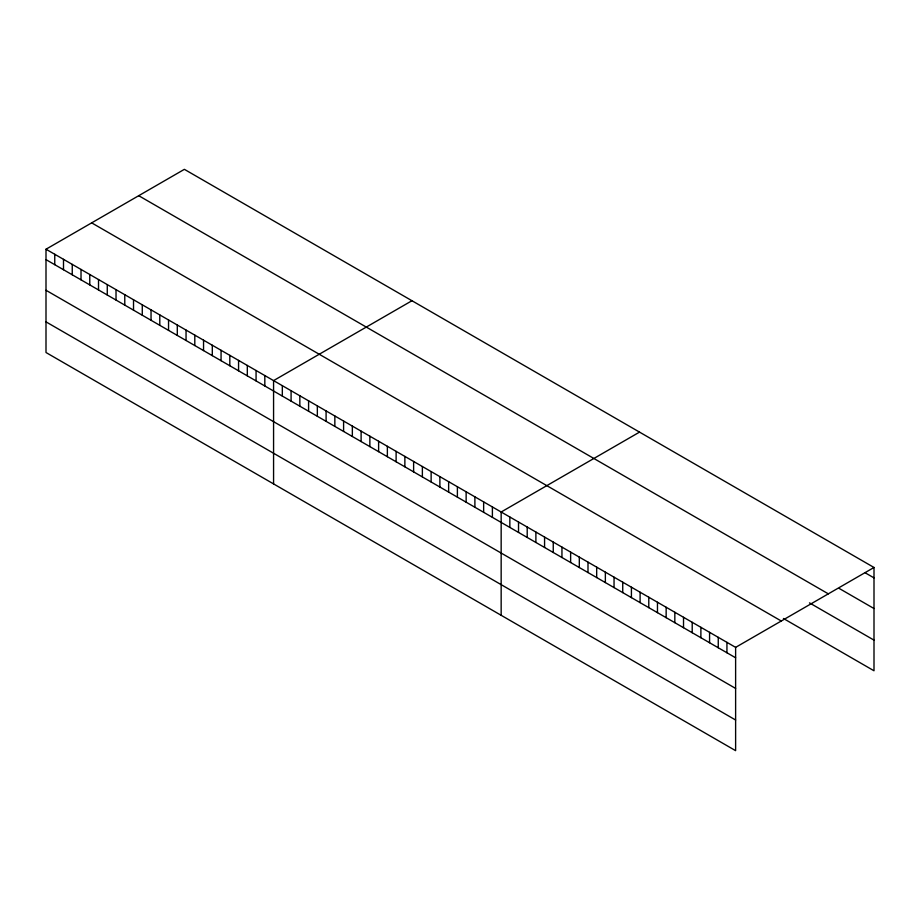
<?xml version="1.0" encoding="UTF-8"?>
<svg xmlns="http://www.w3.org/2000/svg" width="920" height="920" viewBox="0 0 920 920"><rect width="100%" height="100%" fill="white"/><g stroke="black" fill="none" stroke-linecap="round" stroke-linejoin="round"><path stroke-width="1.38" d="M46 249.228L735.62 647.369L735.62 750.662L46 352.521L46 249.228L184.38 169.337L874 567.479L874 670.772L783.437 618.493M411.953 300.725L273.573 380.615L273.573 483.909M639.526 432.112L501.159 512.003L501.159 615.296M735.62 647.369L874 567.479M865.317 572.872L874 577.886M839.258 588.478L874 608.534M138.713 195.695L828.333 593.848M809.485 602.876L874 640.124M91.666 222.858L781.287 621.011M46 259.624L735.62 657.777M46 290.271L735.62 688.424M46 321.862L735.62 720.015M726.938 642.356L726.938 652.763M718.255 637.341L718.255 647.749M709.573 632.327L709.573 642.735M700.89 627.313L700.89 637.721M692.208 622.311L692.208 632.707M683.525 617.297L683.525 627.693M674.831 612.283L674.831 622.679M666.149 607.269L666.149 617.665M657.466 602.255L657.466 612.651M648.784 597.241L648.784 607.637M640.101 592.227L640.101 602.623M631.419 587.213L631.419 597.609M622.736 582.199L622.736 592.595M614.043 577.185L614.043 587.581M605.36 572.171L605.36 582.567M596.678 567.157L596.678 577.553M587.995 562.143L587.995 572.539M579.312 557.129L579.312 567.525M570.63 552.115L570.63 562.511M561.947 547.101L561.947 557.497M553.253 542.087L553.253 552.483M544.571 537.073L544.571 547.469M535.889 532.059L535.889 542.455M527.206 527.045L527.206 537.441M518.523 522.031L518.523 532.427M509.841 517.017L509.841 527.413M492.395 506.954L492.395 517.351M483.644 501.894L483.644 512.29M474.892 496.846L474.892 507.242M466.141 491.786L466.141 502.182M457.389 486.737L457.389 497.133M448.638 481.678L448.638 492.073M439.886 476.629L439.886 487.025M431.135 471.58L431.135 481.976M422.372 466.52L422.372 476.916M413.62 461.472L413.62 471.868M404.869 456.412L404.869 466.808M396.117 451.363L396.117 461.759M387.366 446.303L387.366 456.699M378.614 441.255L378.614 451.651M369.863 436.195L369.863 446.602M361.111 431.147L361.111 441.542M352.348 426.098L352.348 436.494M343.597 421.038L343.597 431.434M334.846 415.989L334.846 426.385M326.094 410.929L326.094 421.325M317.342 405.881L317.342 416.277M308.591 400.821L308.591 411.228M299.839 395.772L299.839 406.168M291.088 390.724L291.088 401.12M282.325 385.664L282.325 396.06M264.822 375.555L264.822 385.952M256.07 370.507L256.07 380.903M247.319 365.447L247.319 375.854M238.567 360.398L238.567 370.794M229.816 355.35L229.816 365.746M221.064 350.29L221.064 360.686M212.302 345.241L212.302 355.637M203.55 340.181L203.55 350.577M194.798 335.133L194.798 345.529M186.047 330.073L186.047 340.48M177.295 325.024L177.295 335.421M168.544 319.976L168.544 330.372M159.792 314.916L159.792 325.312M151.041 309.867L151.041 320.263M142.278 304.808L142.278 315.203M133.526 299.759L133.526 310.155M124.775 294.699L124.775 305.106M116.023 289.65L116.023 300.046M107.272 284.602L107.272 294.998M98.52 279.542L98.52 289.938M89.769 274.493L89.769 284.889M81.017 269.433L81.017 279.829M72.254 264.385L72.254 274.781M63.503 259.325L63.503 269.721M54.751 254.276L54.751 264.673"/></g></svg>
